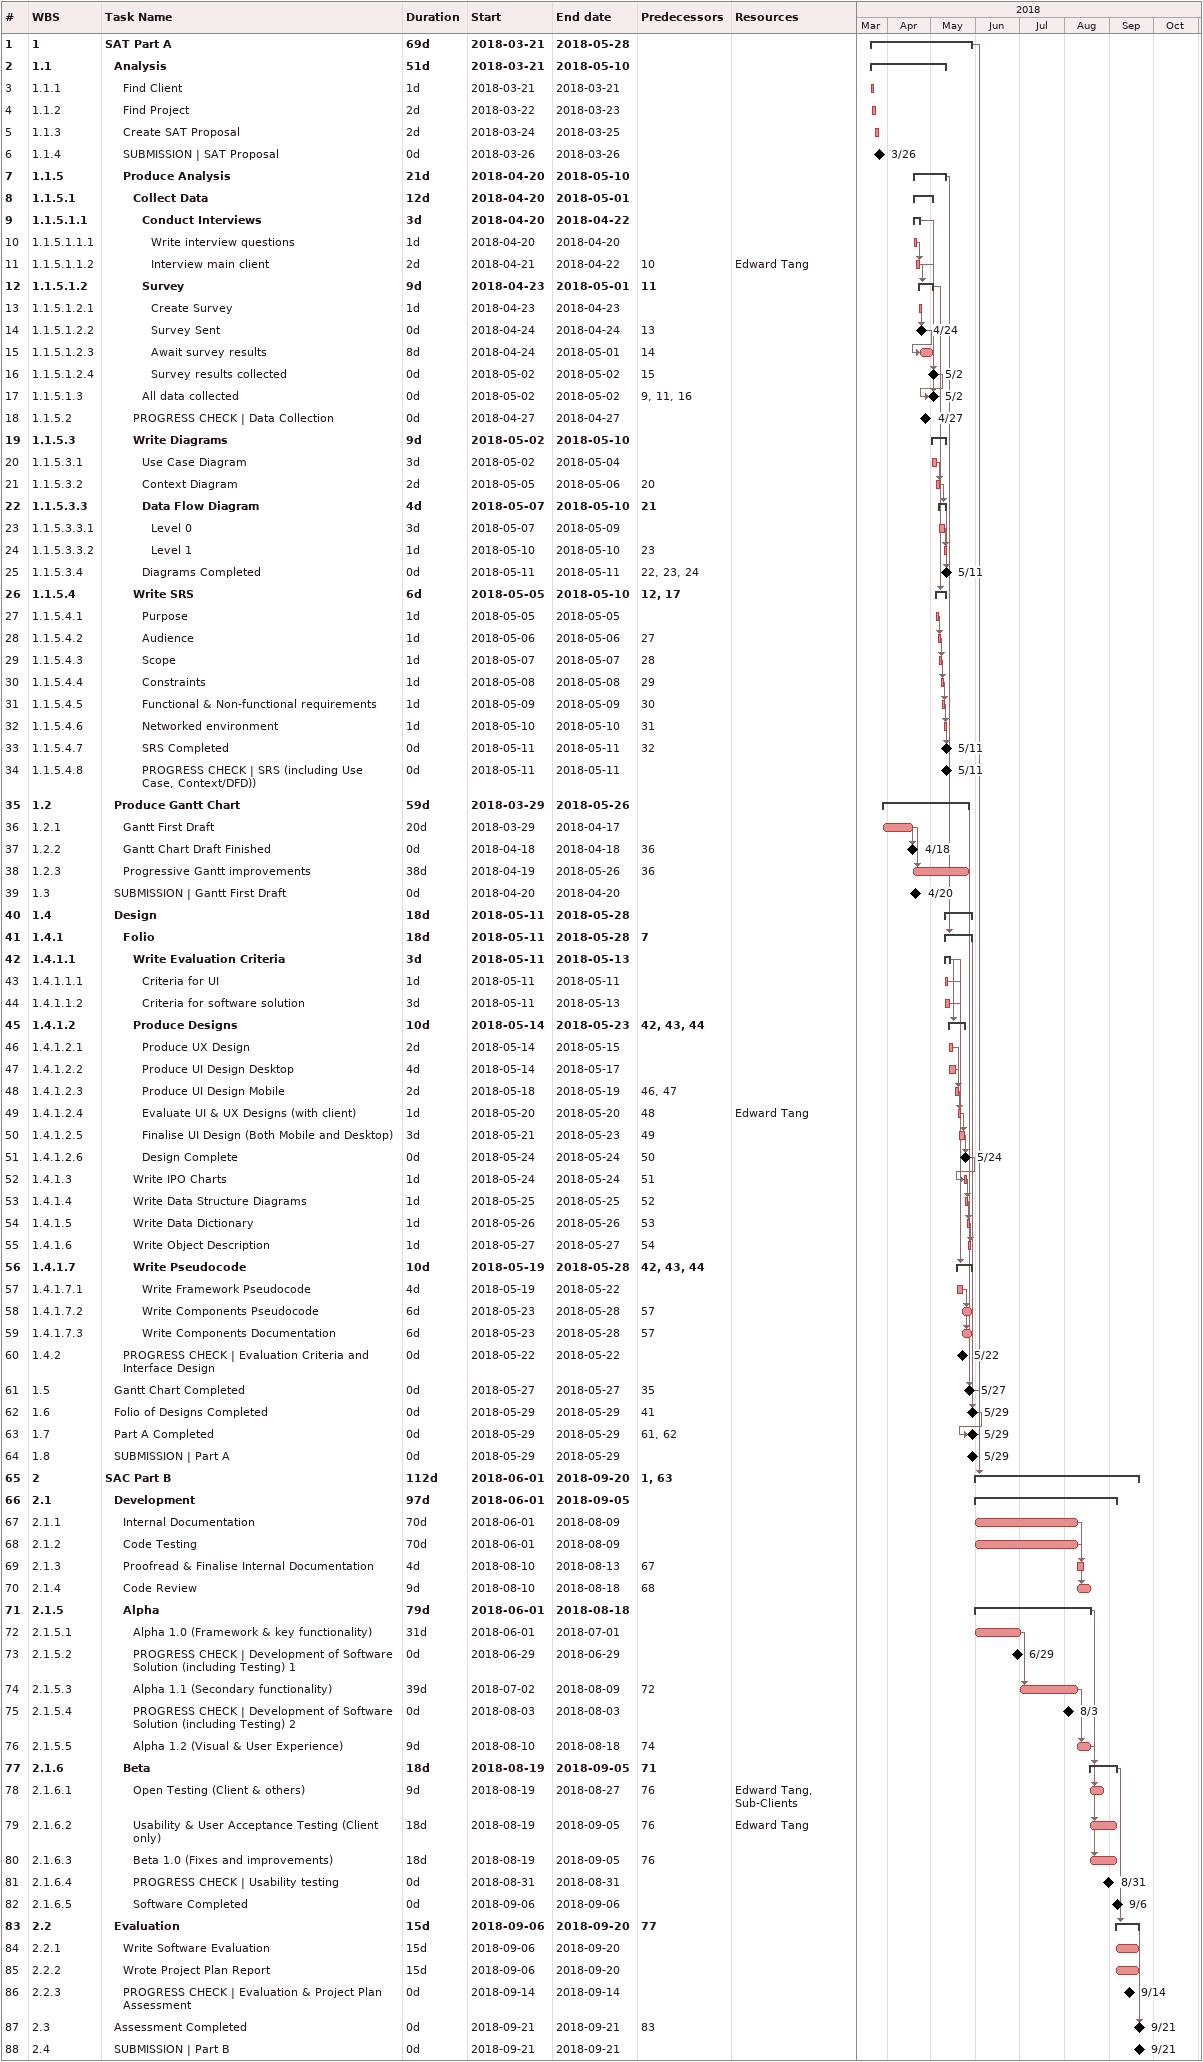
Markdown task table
| ID | WBS | Task | Duration | Start | Finish | Predecessors | Resources |
|---|---|---|---|---|---|---|---|
| 1 | 1 | **SAT Part A** | 69d | 2018-03-21 | 2018-05-28 |  |  |
| 2 | 1.1 | **Analysis** | 51d | 2018-03-21 | 2018-05-10 |  |  |
| 3 | 1.1.1 | Find Client | 1d | 2018-03-21 | 2018-03-21 |  |  |
| 4 | 1.1.2 | Find Project | 2d | 2018-03-22 | 2018-03-23 |  |  |
| 5 | 1.1.3 | Create SAT Proposal | 2d | 2018-03-24 | 2018-03-25 |  |  |
| 6 | 1.1.4 | SUBMISSION \| SAT Proposal | 0d | 2018-03-26 | 2018-03-26 |  |  |
| 7 | 1.1.5 | **Produce Analysis** | 21d | 2018-04-20 | 2018-05-10 |  |  |
| 8 | 1.1.5.1 | **Collect Data** | 12d | 2018-04-20 | 2018-05-01 |  |  |
| 9 | 1.1.5.1.1 | **Conduct Interviews** | 3d | 2018-04-20 | 2018-04-22 |  |  |
| 10 | 1.1.5.1.1.1 | Write interview questions | 1d | 2018-04-20 | 2018-04-20 |  |  |
| 11 | 1.1.5.1.1.2 | Interview main client | 2d | 2018-04-21 | 2018-04-22 | 10 | Edward Tang |
| 12 | 1.1.5.1.2 | **Survey** | 9d | 2018-04-23 | 2018-05-01 | 11 |  |
| 13 | 1.1.5.1.2.1 | Create Survey | 1d | 2018-04-23 | 2018-04-23 |  |  |
| 14 | 1.1.5.1.2.2 | Survey Sent | 0d | 2018-04-24 | 2018-04-24 | 13 |  |
| 15 | 1.1.5.1.2.3 | Await survey results | 8d | 2018-04-24 | 2018-05-01 | 14 |  |
| 16 | 1.1.5.1.2.4 | Survey results collected | 0d | 2018-05-02 | 2018-05-02 | 15 |  |
| 17 | 1.1.5.1.3 | All data collected | 0d | 2018-05-02 | 2018-05-02 | 9, 11, 16 |  |
| 18 | 1.1.5.2 | PROGRESS CHECK \| Data Collection | 0d | 2018-04-27 | 2018-04-27 |  |  |
| 19 | 1.1.5.3 | **Write Diagrams** | 9d | 2018-05-02 | 2018-05-10 |  |  |
| 20 | 1.1.5.3.1 | Use Case Diagram | 3d | 2018-05-02 | 2018-05-04 |  |  |
| 21 | 1.1.5.3.2 | Context Diagram | 2d | 2018-05-05 | 2018-05-06 | 20 |  |
| 22 | 1.1.5.3.3 | **Data Flow Diagram** | 4d | 2018-05-07 | 2018-05-10 | 21 |  |
| 23 | 1.1.5.3.3.1 | Level 0 | 3d | 2018-05-07 | 2018-05-09 |  |  |
| 24 | 1.1.5.3.3.2 | Level 1 | 1d | 2018-05-10 | 2018-05-10 | 23 |  |
| 25 | 1.1.5.3.4 | Diagrams Completed | 0d | 2018-05-11 | 2018-05-11 | 22, 23, 24 |  |
| 26 | 1.1.5.4 | **Write SRS** | 6d | 2018-05-05 | 2018-05-10 | 12, 17 |  |
| 27 | 1.1.5.4.1 | Purpose | 1d | 2018-05-05 | 2018-05-05 |  |  |
| 28 | 1.1.5.4.2 | Audience | 1d | 2018-05-06 | 2018-05-06 | 27 |  |
| 29 | 1.1.5.4.3 | Scope | 1d | 2018-05-07 | 2018-05-07 | 28 |  |
| 30 | 1.1.5.4.4 | Constraints | 1d | 2018-05-08 | 2018-05-08 | 29 |  |
| 31 | 1.1.5.4.5 | Functional & Non-functional requirements | 1d | 2018-05-09 | 2018-05-09 | 30 |  |
| 32 | 1.1.5.4.6 | Networked environment | 1d | 2018-05-10 | 2018-05-10 | 31 |  |
| 33 | 1.1.5.4.7 | SRS Completed | 0d | 2018-05-11 | 2018-05-11 | 32 |  |
| 34 | 1.1.5.4.8 | PROGRESS CHECK \| SRS (including Use Case, Context/DFD)) | 0d | 2018-05-11 | 2018-05-11 |  |  |
| 35 | 1.2 | **Produce Gantt Chart** | 59d | 2018-03-29 | 2018-05-26 |  |  |
| 36 | 1.2.1 | Gantt First Draft | 20d | 2018-03-29 | 2018-04-17 |  |  |
| 37 | 1.2.2 | Gantt Chart Draft Finished | 0d | 2018-04-18 | 2018-04-18 | 36 |  |
| 38 | 1.2.3 | Progressive Gantt improvements | 38d | 2018-04-19 | 2018-05-26 | 36 |  |
| 39 | 1.3 | SUBMISSION \| Gantt First Draft | 0d | 2018-04-20 | 2018-04-20 |  |  |
| 40 | 1.4 | **Design** | 18d | 2018-05-11 | 2018-05-28 |  |  |
| 41 | 1.4.1 | **Folio** | 18d | 2018-05-11 | 2018-05-28 | 7 |  |
| 42 | 1.4.1.1 | **Write Evaluation Criteria** | 3d | 2018-05-11 | 2018-05-13 |  |  |
| 43 | 1.4.1.1.1 | Criteria for UI | 1d | 2018-05-11 | 2018-05-11 |  |  |
| 44 | 1.4.1.1.2 | Criteria for software solution | 3d | 2018-05-11 | 2018-05-13 |  |  |
| 45 | 1.4.1.2 | **Produce Designs** | 10d | 2018-05-14 | 2018-05-23 | 42, 43, 44 |  |
| 46 | 1.4.1.2.1 | Produce UX Design | 2d | 2018-05-14 | 2018-05-15 |  |  |
| 47 | 1.4.1.2.2 | Produce UI Design Desktop | 4d | 2018-05-14 | 2018-05-17 |  |  |
| 48 | 1.4.1.2.3 | Produce UI Design Mobile | 2d | 2018-05-18 | 2018-05-19 | 46, 47 |  |
| 49 | 1.4.1.2.4 | Evaluate UI & UX Designs (with client) | 1d | 2018-05-20 | 2018-05-20 | 48 | Edward Tang |
| 50 | 1.4.1.2.5 | Finalise UI Design (Both Mobile and Desktop) | 3d | 2018-05-21 | 2018-05-23 | 49 |  |
| 51 | 1.4.1.2.6 | Design Complete | 0d | 2018-05-24 | 2018-05-24 | 50 |  |
| 52 | 1.4.1.3 | Write IPO Charts | 1d | 2018-05-24 | 2018-05-24 | 51 |  |
| 53 | 1.4.1.4 | Write Data Structure Diagrams | 1d | 2018-05-25 | 2018-05-25 | 52 |  |
| 54 | 1.4.1.5 | Write Data Dictionary | 1d | 2018-05-26 | 2018-05-26 | 53 |  |
| 55 | 1.4.1.6 | Write Object Description | 1d | 2018-05-27 | 2018-05-27 | 54 |  |
| 56 | 1.4.1.7 | **Write Pseudocode** | 10d | 2018-05-19 | 2018-05-28 | 42, 43, 44 |  |
| 57 | 1.4.1.7.1 | Write Framework Pseudocode | 4d | 2018-05-19 | 2018-05-22 |  |  |
| 58 | 1.4.1.7.2 | Write Components Pseudocode | 6d | 2018-05-23 | 2018-05-28 | 57 |  |
| 59 | 1.4.1.7.3 | Write Components Documentation | 6d | 2018-05-23 | 2018-05-28 | 57 |  |
| 60 | 1.4.2 | PROGRESS CHECK \| Evaluation Criteria and Interface Design | 0d | 2018-05-22 | 2018-05-22 |  |  |
| 61 | 1.5 | Gantt Chart Completed | 0d | 2018-05-27 | 2018-05-27 | 35 |  |
| 62 | 1.6 | Folio of Designs Completed | 0d | 2018-05-29 | 2018-05-29 | 41 |  |
| 63 | 1.7 | Part A Completed | 0d | 2018-05-29 | 2018-05-29 | 61, 62 |  |
| 64 | 1.8 | SUBMISSION \| Part A | 0d | 2018-05-29 | 2018-05-29 |  |  |
| 65 | 2 | **SAC Part B** | 112d | 2018-06-01 | 2018-09-20 | 1, 63 |  |
| 66 | 2.1 | **Development** | 97d | 2018-06-01 | 2018-09-05 |  |  |
| 67 | 2.1.1 | Internal Documentation | 70d | 2018-06-01 | 2018-08-09 |  |  |
| 68 | 2.1.2 | Code Testing | 70d | 2018-06-01 | 2018-08-09 |  |  |
| 69 | 2.1.3 | Proofread & Finalise Internal Documentation | 4d | 2018-08-10 | 2018-08-13 | 67 |  |
| 70 | 2.1.4 | Code Review | 9d | 2018-08-10 | 2018-08-18 | 68 |  |
| 71 | 2.1.5 | **Alpha** | 79d | 2018-06-01 | 2018-08-18 |  |  |
| 72 | 2.1.5.1 | Alpha 1.0 (Framework & key functionality) | 31d | 2018-06-01 | 2018-07-01 |  |  |
| 73 | 2.1.5.2 | PROGRESS CHECK \| Development of Software Solution (including Testing) 1 | 0d | 2018-06-29 | 2018-06-29 |  |  |
| 74 | 2.1.5.3 | Alpha 1.1 (Secondary functionality) | 39d | 2018-07-02 | 2018-08-09 | 72 |  |
| 75 | 2.1.5.4 | PROGRESS CHECK \| Development of Software Solution (including Testing) 2 | 0d | 2018-08-03 | 2018-08-03 |  |  |
| 76 | 2.1.5.5 | Alpha 1.2 (Visual & User Experience) | 9d | 2018-08-10 | 2018-08-18 | 74 |  |
| 77 | 2.1.6 | **Beta** | 18d | 2018-08-19 | 2018-09-05 | 71 |  |
| 78 | 2.1.6.1 | Open Testing (Client & others) | 9d | 2018-08-19 | 2018-08-27 | 76 | Edward Tang, Sub-Clients |
| 79 | 2.1.6.2 | Usability & User Acceptance Testing (Client only) | 18d | 2018-08-19 | 2018-09-05 | 76 | Edward Tang |
| 80 | 2.1.6.3 | Beta 1.0 (Fixes and improvements) | 18d | 2018-08-19 | 2018-09-05 | 76 |  |
| 81 | 2.1.6.4 | PROGRESS CHECK \| Usability testing | 0d | 2018-08-31 | 2018-08-31 |  |  |
| 82 | 2.1.6.5 | Software Completed | 0d | 2018-09-06 | 2018-09-06 |  |  |
| 83 | 2.2 | **Evaluation** | 15d | 2018-09-06 | 2018-09-20 | 77 |  |
| 84 | 2.2.1 | Write Software Evaluation | 15d | 2018-09-06 | 2018-09-20 |  |  |
| 85 | 2.2.2 | Wrote Project Plan Report | 15d | 2018-09-06 | 2018-09-20 |  |  |
| 86 | 2.2.3 | PROGRESS CHECK \| Evaluation & Project Plan Assessment | 0d | 2018-09-14 | 2018-09-14 |  |  |
| 87 | 2.3 | Assessment Completed | 0d | 2018-09-21 | 2018-09-21 | 83 |  |
| 88 | 2.4 | SUBMISSION \| Part B | 0d | 2018-09-21 | 2018-09-21 |  |  |
